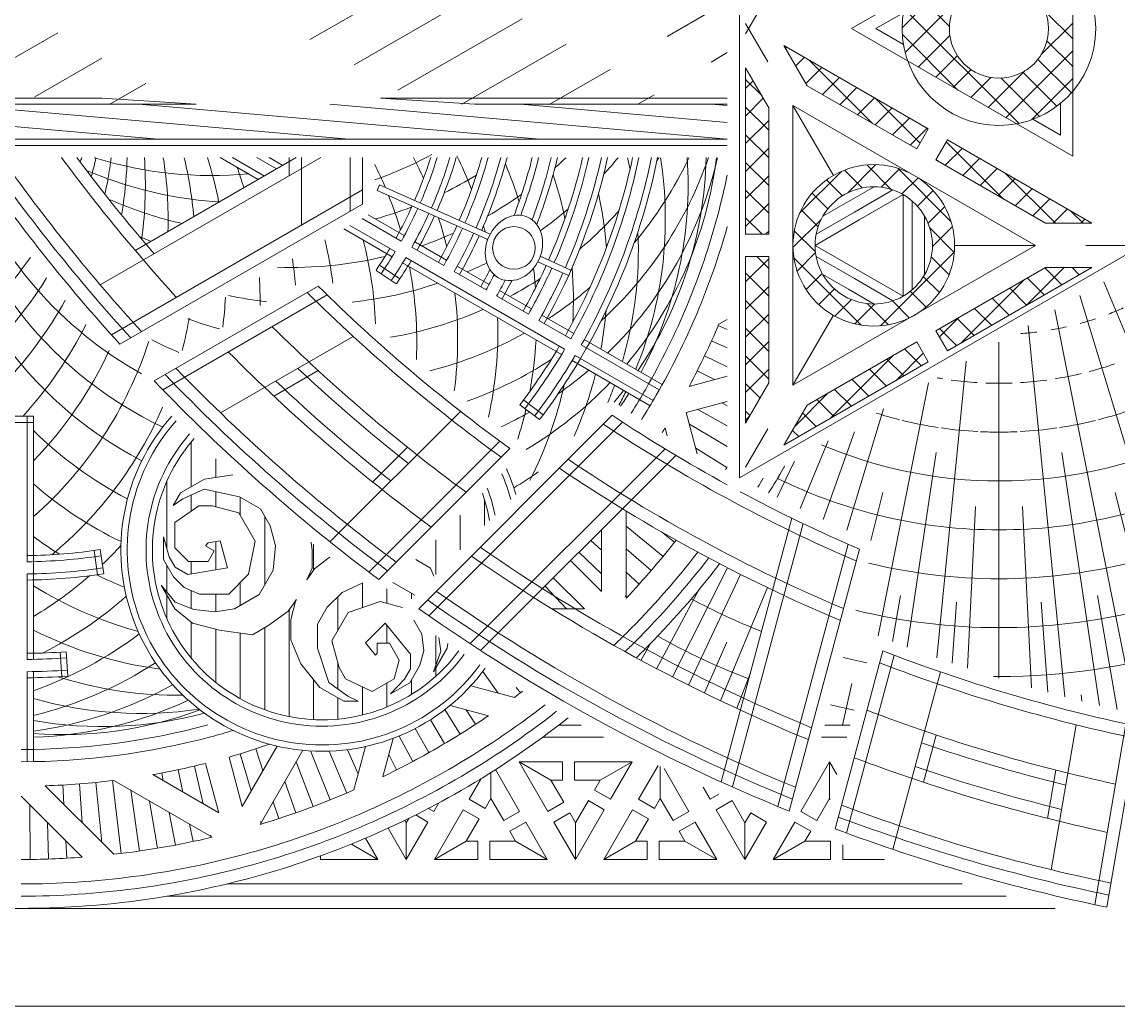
# Model space of a CAD drawing. Header units: inches. Extents: x -1.5 to 24.5, y -14.4 to 30.8.
# Drawn here: x 16.709 to 18.11, y 28.055 to 29.313 of the extents above; entities that cross this region are included whole.
import ezdxf

# ---------------------------------------------------------------- set-up
doc = ezdxf.new("R2010")
doc.units = ezdxf.units.IN
doc.header["$MEASUREMENT"] = 0
doc.layers.add('NOPLOT', color=5, linetype='Continuous', lineweight=5)

# ---------------------------------------------------------------- blocks, each defined once
blk = doc.blocks.new('Outline')
at = {"layer": 'NOPLOT', "color": 1}
for p, q in [((-1.0625, 2.5), (0, 2.5)), ((-1.25, 0), (-1.25, 2.3125))]:
    blk.add_line(p, q, dxfattribs=at)
blk.add_arc((-1.0625, 2.3125), 0.1875, 90, 180, dxfattribs=at)
blk = doc.blocks.new('BG')
at = {"layer": 'NOPLOT', "color": 5}
for p, q in [((-1.6528, 0.1341), (-1.234, 0.3076)), ((-1.6352, 0.1035), (-1.1801, 0.2416)), ((-1.0859, 0.2231), (-1.3831, 0.1486)), ((-1.6167, 0.0716), (-1.1008, 0.1742)), ((-1.1059, 0.1511), (-1.2517, 0.1258)), ((-1.1111, 0.1284), (-1.4346, 0.0804)), ((-1.1165, 0.1061), (-1.1246, 0.1051)), ((-1.597, 0.0374), (-1.1221, 0.0842)), ((-0.8515, 0.072), (-0.8515, 0)), ((-1.1278, 0.0626), (-1.2429, 0.0541)), ((-1.1337, 0.0414), (-1.3655, 0.03)), ((-1.5754, 0), (-1.1459, 0)), ((-0.8671, 0.0093), (-0.8671, 0)), ((-0.8671, -1.0632), (-0.8671, 0)), ((-0.8515, -1.4626), (-0.8515, 0)), ((-1.5512, -0.0419), (-1.1718, -0.0793)), ((-1.1586, -0.0402), (-1.3655, -0.03)), ((-1.1652, -0.0598), (-1.2429, -0.0541)), ((-0.8828, -0.9867), (-0.8828, -0.047)), ((-1.1856, -0.1173), (-1.4346, -0.0804)), ((-1.5234, -0.0901), (-1.1998, -0.1545)), ((-1.1926, -0.136), (-1.2517, -0.1258)), ((-1.4903, -0.1475), (-1.3351, -0.1946)), ((-1.3218, -0.164), (-1.3831, -0.1486)), ((-0.914, -0.1463), (-0.914, -0.1997)), ((-1.3487, -0.2246), (-1.4607, -0.1845)), ((-1.0859, -0.2), (-1.139, -0.1881)), ((-1.0859, -0.2225), (-1.0859, -0.1901)), ((-1.0703, -0.2267), (-1.0703, -0.1943)), ((-1.039, -0.2165), (-1.0226, -0.2071)), ((-0.914, -0.1997), (-0.9328, -0.1997)), ((-1.4494, -0.2183), (-1.3628, -0.2542)), ((-0.9755, -0.2532), (-1.039, -0.2165)), ((-0.9921, -0.2165), (-1.039, -0.2165)), ((-0.9921, -0.2165), (-0.9906, -0.2156)), ((-0.9637, -0.2329), (-0.9921, -0.2165)), ((-0.9374, -0.2153), (-0.9374, -0.2481)), ((-0.914, -0.2153), (-0.9374, -0.2153)), ((-0.914, -0.2153), (-0.914, -0.2887)), ((-0.9755, -0.2532), (-0.9637, -0.2329)), ((-0.9619, -0.261), (-0.9502, -0.2407)), ((-0.9374, -0.2481), (-0.9502, -0.2407)), ((-0.9374, -0.2481), (-0.914, -0.2887)), ((-1.3772, -0.2834), (-1.4235, -0.2615)), ((-0.914, -0.2887), (-0.9619, -0.261)), ((-1.2616, -0.2961), (-1.117, -0.356)), ((-0.9619, -0.2971), (-0.9736, -0.3174)), ((-0.914, -0.3248), (-0.9619, -0.2971)), ((-1.1073, -0.3353), (-1.1525, -0.3178)), ((-0.9609, -0.3248), (-0.9736, -0.3174)), ((-1.137, -0.397), (-1.2783, -0.3302)), ((-0.9893, -0.3412), (-0.9609, -0.3248)), ((-0.9776, -0.3614), (-0.914, -0.3248)), ((-0.9609, -0.3248), (-0.914, -0.3248)), ((-1.6046, -0.3473), (-1.5984, -0.3581)), ((-1.5919, -0.3473), (-1.5967, -0.3588)), ((-1.5682, -0.3473), (-1.5773, -0.3673)), ((-1.5441, -0.3473), (-1.558, -0.3763)), ((-1.519, -0.3961), (-1.5321, -0.3473)), ((-1.4857, -0.3998), (-1.4997, -0.3473)), ((-1.4943, -0.3473), (-1.4979, -0.3541)), ((-1.4685, -0.3473), (-1.4896, -0.3849)), ((-1.4421, -0.3473), (-1.4708, -0.3958)), ((-1.4152, -0.3478), (-1.44, -0.3876)), ((-1.1474, -0.4174), (-1.2869, -0.3471)), ((-1.1269, -0.3766), (-1.1918, -0.3478)), ((-0.9776, -0.3614), (-0.9893, -0.3412)), ((-1.5277, -0.3636), (-1.539, -0.3859)), ((-0.9911, -0.3693), (-0.9975, -0.3582)), ((-0.914, -0.3608), (-0.9619, -0.3885)), ((-0.9374, -0.4014), (-0.914, -0.3608)), ((-0.914, -0.4342), (-0.914, -0.3608)), ((-1.0066, -0.3782), (-0.9911, -0.3693)), ((-1.4857, -0.3998), (-1.4327, -0.3856)), ((-1.259, -0.3835), (-1.1579, -0.4376)), ((-0.9619, -0.3885), (-0.9502, -0.4088)), ((-1.5194, -0.3945), (-1.52, -0.3955)), ((-0.9755, -0.3963), (-1.0303, -0.428)), ((-0.9755, -0.3963), (-0.9637, -0.4166)), ((-0.9374, -0.4014), (-0.9502, -0.4088)), ((-0.9374, -0.4342), (-0.9374, -0.4014)), ((-1.3198, -0.4148), (-1.3328, -0.4313)), ((-0.9637, -0.4166), (-0.9921, -0.433)), ((-1.5789, -0.5301), (-1.5214, -0.4304)), ((-1.5721, -0.5339), (-1.5145, -0.4342)), ((-1.4657, -0.4268), (-1.4557, -0.4241)), ((-1.4641, -0.4264), (-1.4648, -0.4274)), ((-1.3016, -0.4294), (-1.3404, -0.4766)), ((-0.9921, -0.433), (-1.0328, -0.433)), ((-0.9921, -0.433), (-0.9794, -0.4404)), ((-0.914, -0.4342), (-0.9374, -0.4342)), ((-1.501, -0.442), (-1.5586, -0.5417)), ((-1.4943, -0.446), (-1.5519, -0.5457)), ((-1.2837, -0.4444), (-1.3114, -0.4766)), ((-1.1686, -0.4577), (-1.1902, -0.4455)), ((-1.0342, -0.4358), (-0.9911, -0.4607)), ((-0.9911, -0.4607), (-0.9794, -0.4404)), ((-0.9776, -0.4685), (-0.9658, -0.4482)), ((-0.9658, -0.4482), (-0.9374, -0.4646)), ((-1.2662, -0.4598), (-1.2813, -0.4766)), ((-0.9374, -0.4646), (-0.9374, -0.4498)), ((-0.914, -0.4498), (-0.9374, -0.4498)), ((-0.914, -0.5052), (-0.914, -0.4498)), ((-1.249, -0.4756), (-1.2512, -0.478)), ((-1.039, -0.5425), (-1.039, -0.4691)), ((-1.039, -0.4691), (-0.9911, -0.4968)), ((-1.0156, -0.5097), (-1.039, -0.4691)), ((-0.9776, -0.4685), (-0.914, -0.5052)), ((-0.9374, -0.4646), (-0.914, -0.5052)), ((-1.248, -0.4766), (-1.3595, -0.4766)), ((-0.9911, -0.4968), (-1.0028, -0.5171)), ((-1.2565, -0.5079), (-1.3361, -0.5079)), ((-1.3094, -0.5079), (-1.322, -0.5219)), ((-1.2793, -0.5079), (-1.3068, -0.5371)), ((-1.2963, -0.5477), (-1.2565, -0.5079)), ((-1.0703, -0.5834), (-1.0703, -0.5057)), ((-1.0156, -0.5425), (-1.0156, -0.5097)), ((-1.0156, -0.5097), (-1.0028, -0.5171)), ((-0.9776, -0.5046), (-0.9893, -0.5249)), ((-0.9776, -0.5046), (-0.914, -0.5413)), ((-1.5682, -0.5272), (-1.5547, -0.535)), ((-1.2742, -0.5698), (-1.2344, -0.5299)), ((-1.2344, -0.5299), (-1.2344, -0.5714)), ((-0.9893, -0.5249), (-0.9609, -0.5413)), ((-1.0859, -0.5627), (-1.0859, -0.5343)), ((-1.039, -0.5425), (-1.0156, -0.5425)), ((-0.9609, -0.5413), (-0.9736, -0.5486)), ((-0.914, -0.5413), (-0.9619, -0.5689)), ((-0.9609, -0.5413), (-0.914, -0.5413)), ((-1.6678, -0.5471), (-1.6854, -0.5865)), ((-1.5664, -0.5553), (-1.6836, -0.7583)), ((-1.6607, -0.5503), (-1.6783, -0.5897)), ((-1.5597, -0.5593), (-1.6769, -0.7623)), ((-1.2344, -0.5528), (-1.2636, -0.5803)), ((-1.039, -0.6134), (-1.039, -0.5581)), ((-1.039, -0.5581), (-1.0156, -0.5581)), ((-0.9872, -0.5564), (-1.0156, -0.5728)), ((-1.0156, -0.5728), (-1.0156, -0.5581)), ((-0.9755, -0.5767), (-0.9872, -0.5564)), ((-0.9619, -0.5689), (-0.9736, -0.5486)), ((-1.0156, -0.5728), (-1.039, -0.6134)), ((-1.5015, -0.6076), (-1.4828, -0.5826)), ((-1.4952, -0.6123), (-1.4765, -0.5873)), ((-0.9755, -0.5767), (-1.039, -0.6134)), ((-0.914, -0.5774), (-0.9619, -0.605)), ((-0.9374, -0.6179), (-0.914, -0.5774)), ((-0.914, -0.6507), (-0.914, -0.5774)), ((-1.1271, -0.6118), (-1.134, -0.617)), ((-0.9755, -0.6128), (-1.0289, -0.6437)), ((-0.9755, -0.6128), (-0.9637, -0.6331)), ((-0.9619, -0.605), (-0.9502, -0.6253)), ((-1.1361, -0.675), (-1.1213, -0.6195)), ((-0.9374, -0.6179), (-0.9502, -0.6253)), ((-0.9374, -0.6507), (-0.9374, -0.6179)), ((-1.1268, -0.6403), (-1.1542, -0.66)), ((-0.9637, -0.6331), (-0.9921, -0.6495)), ((-1.7138, -0.6504), (-1.7767, -0.7917)), ((-1.7067, -0.6536), (-1.7696, -0.7948)), ((-1.1109, -0.7016), (-1.0978, -0.6527)), ((-0.9921, -0.6495), (-1.0252, -0.6495)), ((-0.9921, -0.6495), (-0.9794, -0.6569)), ((-0.9911, -0.6772), (-0.9794, -0.6569)), ((-0.914, -0.6507), (-0.9374, -0.6507)), ((-1.0869, -0.6691), (-1.1054, -0.6812)), ((-1.0174, -0.662), (-0.9911, -0.6772)), ((-0.9776, -0.685), (-0.9658, -0.6647)), ((-0.9658, -0.6647), (-0.9374, -0.6811)), ((-0.9374, -0.6811), (-0.9374, -0.6664)), ((-0.914, -0.6664), (-0.9374, -0.6664)), ((-0.914, -0.7217), (-0.914, -0.6664)), ((-1.136, -0.6744), (-1.1361, -0.6745)), ((-0.9776, -0.685), (-0.914, -0.7217)), ((-0.9374, -0.6811), (-0.914, -0.7217)), ((-1.0744, -0.6887), (-1.1057, -0.7082)), ((-1.1802, -0.7133), (-1.1979, -0.716)), ((-1.1902, -0.7047), (-1.1841, -0.7056)), ((-1.1841, -0.7056), (-1.154, -0.723)), ((-1.154, -0.723), (-1.1802, -0.7133)), ((-1.0622, -0.7087), (-1.0927, -0.7267)), ((-1.2975, -0.7453), (-1.2867, -0.7265)), ((-1.2867, -0.7265), (-1.2764, -0.7223)), ((-0.9755, -0.7223), (-0.9863, -0.716)), ((-0.9755, -0.7223), (-0.9794, -0.7291)), ((-1.202, -0.7377), (-1.2201, -0.7482)), ((-1.1808, -0.7352), (-1.202, -0.7377)), ((-1.1623, -0.7402), (-1.1808, -0.7352)), ((-1.1401, -0.753), (-1.1623, -0.7402)), ((-1.0506, -0.7289), (-1.0814, -0.7462)), ((-0.9619, -0.7301), (-0.9709, -0.7456)), ((-0.914, -0.7578), (-0.9619, -0.7301)), ((-1.2519, -0.7467), (-1.2681, -0.7747)), ((-1.2162, -0.7845), (-1.1766, -0.7521)), ((-1.1766, -0.7521), (-1.1578, -0.7521)), ((-1.1578, -0.7521), (-1.1445, -0.7598)), ((-1.1257, -0.7779), (-1.1401, -0.753)), ((-1.0394, -0.7493), (-1.0719, -0.7667)), ((-0.9609, -0.7578), (-0.9665, -0.7545)), ((-1.7384, -0.8063), (-1.7118, -0.7602)), ((-1.7338, -0.8141), (-1.7049, -0.764)), ((-1.6739, -0.792), (-1.6565, -0.766)), ((-1.6674, -0.7963), (-1.65, -0.7704)), ((-1.2361, -0.7625), (-1.2437, -0.791)), ((-1.169, -0.7666), (-1.1908, -0.7792)), ((-1.1452, -0.773), (-1.169, -0.7666)), ((-1.1445, -0.7598), (-1.1257, -0.7779)), ((-1.0286, -0.77), (-1.0484, -0.78)), ((-0.964, -0.7596), (-0.9609, -0.7578)), ((-0.9609, -0.7578), (-0.914, -0.7578)), ((-0.954, -0.7809), (-0.914, -0.7578)), ((-1.6914, -0.7718), (-1.7248, -0.8297)), ((-1.6847, -0.7758), (-1.7203, -0.8375)), ((-1.191, -0.8097), (-1.2162, -0.7845)), ((-1.1908, -0.7792), (-1.1908, -0.7951)), ((-1.129, -0.8011), (-1.1452, -0.773)), ((-1.0688, -0.7746), (-1.0199, -0.7877)), ((-1.7696, -0.7948), (-1.7767, -0.7917)), ((-1.2437, -0.791), (-1.2299, -0.832)), ((-1.1751, -0.7972), (-1.191, -0.8097)), ((-1.1908, -0.7951), (-1.178, -0.7951)), ((-1.178, -0.7951), (-1.178, -0.7951)), ((-1.178, -0.7951), (-1.1751, -0.7972)), ((-1.1751, -0.7972), (-1.1751, -0.7972)), ((-1.1751, -0.7972), (-1.1751, -0.7972)), ((-0.914, -0.7939), (-0.9413, -0.8096)), ((-0.9337, -0.8279), (-0.914, -0.7939)), ((-0.914, -0.8672), (-0.914, -0.7939)), ((-1.1449, -0.8352), (-1.129, -0.8011)), ((-1.0584, -0.8097), (-1.0029, -0.8246)), ((-1.0578, -0.8099), (-1.0579, -0.81)), ((-1.2676, -0.8131), (-1.2556, -0.8398)), ((-1.1228, -0.8323), (-1.1164, -0.819)), ((-1.1164, -0.819), (-1.1164, -0.8376)), ((-1.0237, -0.819), (-1.0544, -0.8329)), ((-1.2556, -0.8398), (-1.2368, -0.8586)), ((-1.2299, -0.832), (-1.1938, -0.8528)), ((-1.1596, -0.8436), (-1.1449, -0.8352)), ((-1.1403, -0.8568), (-1.1228, -0.8323)), ((-1.1164, -0.8376), (-1.1341, -0.8683)), ((-0.999, -0.8335), (-1.0525, -0.8563)), ((-1.1938, -0.8528), (-1.1596, -0.8436)), ((-1.299, -0.8581), (-1.3005, -0.8555)), ((-1.2857, -0.875), (-1.299, -0.8581)), ((-1.2368, -0.8586), (-1.215, -0.8712)), ((-1.1843, -0.8712), (-1.1403, -0.8568)), ((-1.1341, -0.8683), (-1.1643, -0.8925)), ((-0.9901, -0.8551), (-1.0528, -0.8801)), ((-0.914, -0.8672), (-0.9186, -0.8672)), ((-1.3197, -0.8794), (-1.3091, -0.8779)), ((-1.3091, -0.8779), (-1.2864, -0.8779)), ((-1.2864, -0.8779), (-1.2715, -0.8847)), ((-1.2715, -0.8847), (-1.2857, -0.875)), ((-1.215, -0.8712), (-1.1843, -0.8712)), ((-0.9817, -0.8768), (-1.0389, -0.8983)), ((-1.1643, -0.8925), (-1.1947, -0.9052)), ((-0.9589, -0.9445), (-1.0536, -0.8898)), ((-1.2466, -0.8981), (-1.2317, -0.9086)), ((-1.2454, -0.8987), (-1.2466, -0.8981)), ((-1.2209, -0.9052), (-1.2454, -0.8987)), ((-1.2317, -0.9086), (-1.2136, -0.9332)), ((-1.1947, -0.9052), (-1.2209, -0.9052)), ((-0.9737, -0.8987), (-1.0138, -0.9128)), ((-1.8115, -0.933), (-1.8015, -0.9156)), ((-1.8115, -0.9486), (-1.797, -0.9235)), ((-1.315, -0.9247), (-1.3407, -0.9315)), ((-1.284, -0.9278), (-1.315, -0.9247)), ((-0.9819, -0.9673), (-1.0589, -0.9228)), ((-0.9663, -0.9208), (-0.9877, -0.9278)), ((-1.3407, -0.9315), (-1.3625, -0.9441)), ((-1.2527, -0.9458), (-1.284, -0.9278)), ((-1.2136, -0.9332), (-1.2013, -0.9544)), ((-1.788, -0.9391), (-1.8115, -0.9798)), ((-1.7835, -0.9469), (-1.8115, -0.9955)), ((-1.3625, -0.9441), (-1.3779, -0.9707)), ((-1.3211, -0.9509), (-1.3572, -0.9717)), ((-1.2787, -0.9594), (-1.3211, -0.9509)), ((-1.2346, -0.9773), (-1.2527, -0.9458)), ((-1.0277, -0.9409), (-1.0554, -0.9499)), ((-0.9593, -0.9431), (-0.9624, -0.944)), ((-1.2534, -0.9847), (-1.2787, -0.9594)), ((-1.2013, -0.9544), (-1.2071, -0.9963)), ((-1.0016, -0.9559), (-1.049, -0.9702)), ((-1.4005, -1.0156), (-1.406, -0.9794)), ((-1.3779, -0.9707), (-1.3874, -1.016)), ((-1.3572, -0.9717), (-1.3663, -1.0059)), ((-1.2307, -1.0022), (-1.2346, -0.9773)), ((-1.0449, -0.9842), (-0.9819, -0.9673)), ((-1.3213, -0.9956), (-1.2868, -0.9864)), ((-1.2868, -0.9864), (-1.2785, -1.0369)), ((-1.2534, -1.0221), (-1.2534, -0.9847)), ((-1.3663, -1.0059), (-1.3663, -1.0228)), ((-1.3191, -1.011), (-1.3213, -0.9956)), ((-1.3087, -1.0032), (-1.3151, -1.0142)), ((-1.2949, -1.0111), (-1.3087, -1.0032)), ((-1.2337, -1.0291), (-1.2307, -1.0022)), ((-1.2071, -0.9963), (-1.2163, -1.0308)), ((-1.0368, -1.0144), (-0.9738, -0.9975)), ((-0.9738, -0.9975), (-1.0225, -1.0818)), ((-0.9425, -1.0058), (-1.015, -1.1315)), ((-0.9421, -1.0072), (-0.9453, -1.0079)), ((-1.3827, -1.0463), (-1.4005, -1.0156)), ((-1.3874, -1.016), (-1.375, -1.0434)), ((-1.3663, -1.0228), (-1.3448, -1.0536)), ((-1.3151, -1.0142), (-1.3191, -1.011)), ((-1.3151, -1.0142), (-1.3151, -1.0142)), ((-1.3151, -1.0142), (-1.3151, -1.0142)), ((-1.3151, -1.0142), (-1.3151, -1.0142)), ((-1.2949, -1.0362), (-1.2949, -1.0111)), ((-1.2618, -1.0417), (-1.2534, -1.0221)), ((-0.9852, -1.0173), (-1.0334, -1.0286)), ((-1.3124, -1.0536), (-1.2949, -1.0362)), ((-1.2785, -1.0369), (-1.2879, -1.0532)), ((-1.2432, -1.0532), (-1.2337, -1.0291)), ((-1.2163, -1.0308), (-1.2345, -1.0537)), ((-0.937, -1.0299), (-0.9591, -1.0346)), ((-1.3666, -1.0556), (-1.3827, -1.0463)), ((-1.375, -1.0434), (-1.3666, -1.0556)), ((-1.2754, -1.0553), (-1.2618, -1.0417)), ((-1.0002, -1.0433), (-1.0288, -1.0494)), ((-1.3448, -1.0536), (-1.3124, -1.0536)), ((-1.3012, -1.0609), (-1.3264, -1.0681)), ((-1.2879, -1.0532), (-1.3012, -1.0609)), ((-1.2976, -1.0681), (-1.2754, -1.0553)), ((-1.2646, -1.071), (-1.2432, -1.0532)), ((-1.2345, -1.0537), (-1.2646, -1.071)), ((-0.9325, -1.0528), (-0.9742, -1.0607)), ((-1.3264, -1.0681), (-1.2976, -1.0681)), ((-1.0147, -1.0683), (-1.0246, -1.0702)), ((-0.9284, -1.0758), (-0.9887, -1.0858)), ((-1.0227, -1.0807), (-1.0217, -1.0805)), ((-0.9248, -1.0988), (-1.0027, -1.11)), ((-0.9217, -1.122), (-1.0148, -1.1333)), ((-1.0082, -1.2192), (-0.9206, -1.1316)), ((-1.3102, -1.149), (-1.2793, -1.1445)), ((-0.9358, -1.1468), (-1.0125, -1.1544)), ((-1.309, -1.1567), (-1.2781, -1.1522)), ((-0.9608, -1.1718), (-1.0106, -1.1756)), ((-0.9948, -1.25), (-0.9169, -1.1721)), ((-1.1796, -1.1925), (-1.1485, -1.1904)), ((-1.1791, -1.2003), (-1.1479, -1.1982)), ((-0.9845, -1.1955), (-1.0095, -1.1969)), ((-0.9156, -1.1917), (-0.9377, -1.1929)), ((-1.0071, -1.2181), (-1.0083, -1.2181)), ((-0.9146, -1.215), (-0.9614, -1.2165)), ((-1.2949, -1.2344), (-1.4807, -1.2344)), ((-1.4807, -1.2344), (-1.4807, -1.2656)), ((-1.2793, -1.2344), (-1.4807, -1.2344)), ((-1.2948, -1.2422), (-1.4807, -1.2422)), ((-1.4729, -1.2344), (-1.4729, -1.2656)), ((-1.1699, -1.2344), (-1.2793, -1.2344)), ((-1.1698, -1.2422), (-1.2792, -1.2422)), ((-1.0391, -1.2344), (-1.1543, -1.2344)), ((-1.039, -1.2422), (-1.1542, -1.2422)), ((-0.9141, -1.2383), (-0.9839, -1.2391))]:
    blk.add_line(p, q, dxfattribs=at)
at = {"layer": 'NOPLOT', "color": 5, "linetype": 'Continuous'}
for p, q in [((-1.3737, -0.6575), (-1.3411, -0.6575)), ((-1.3541, -0.6887), (-1.3099, -0.6887)), ((-1.3228, -0.72), (-1.2786, -0.72)), ((-1.2006, -0.72), (-1.1621, -0.72)), ((-1.1592, -0.72), (-1.1482, -0.72)), ((-1.2545, -0.7512), (-1.2474, -0.7512)), ((-1.1431, -0.7512), (-1.1248, -0.7512)), ((-1.2603, -0.7825), (-1.2414, -0.7825)), ((-1.2137, -0.7825), (-1.1908, -0.7825)), ((-1.1398, -0.7825), (-1.1089, -0.7825)), ((-1.2673, -0.8137), (-1.236, -0.8137)), ((-1.1349, -0.8137), (-1.0987, -0.8137)), ((-1.2504, -0.845), (-1.2073, -0.845)), ((-1.1647, -0.845), (-1.1318, -0.845)), ((-1.1206, -0.845), (-1.0935, -0.845)), ((-1.3171, -0.8762), (-1.2838, -0.8762)), ((-1.144, -0.8762), (-1.0929, -0.8762)), ((-1.2333, -0.9075), (-1.0968, -0.9075)), ((-1.3532, -0.9387), (-1.265, -0.9387)), ((-1.2104, -0.9387), (-1.1055, -0.9387)), ((-1.3774, -0.97), (-1.3542, -0.97)), ((-1.2681, -0.97), (-1.2388, -0.97)), ((-1.2035, -0.97), (-1.1196, -0.97)), ((-1.4262, -1.0012), (-1.4026, -1.0012)), ((-1.3843, -1.0012), (-1.3651, -1.0012)), ((-1.3205, -1.0012), (-1.2844, -1.0012)), ((-1.2534, -1.0012), (-1.2308, -1.0012)), ((-1.2084, -1.0012), (-1.1406, -1.0012)), ((-1.4482, -1.0325), (-1.3907, -1.0325)), ((-1.3799, -1.0325), (-1.3596, -1.0325)), ((-1.2949, -1.0325), (-1.2792, -1.0325)), ((-1.2578, -1.0325), (-1.2351, -1.0325)), ((-1.2177, -1.0325), (-1.1714, -1.0325)), ((-1.3976, -1.0637), (-1.3112, -1.0637)), ((-1.29, -1.0637), (-1.2559, -1.0637)), ((-1.252, -1.0637), (-1.222, -1.0637))]:
    blk.add_line(p, q, dxfattribs=at)
at = {"layer": 'NOPLOT', "color": 5}
for points in [[(-1.6102, -0.5842), (-1.5867, -0.5436)], [(-1.6034, -0.5881), (-1.5799, -0.5475)], [(-1.6414, -0.6384), (-1.618, -0.5978)], [(-1.6346, -0.6422), (-1.6112, -0.6016)], [(-1.6727, -0.6925), (-1.6492, -0.6519)], [(-1.6659, -0.6963), (-1.6424, -0.6557)], [(-1.704, -0.7467), (-1.6805, -0.7061)], [(-1.6971, -0.7504), (-1.6737, -0.7098)]]:
    blk.add_lwpolyline(points, dxfattribs=at)
blk.add_circle((-1.696, -0.62), 0.0273, dxfattribs=at)
for centre, radius, start, end in [((-1.9765, 0), 0.766, 0, 27.4788), ((-1.9765, 0), 0.7035, 0, 26.7562), ((-1.9765, 0), 0.641, 0, 26.2095), ((-1.9765, 0), 0.5785, 0, 25.8917), ((-1.9765, 0), 0.8285, 0, 17.0067), ((-1.9765, 0), 0.516, 14.2723, 19.4777), ((-1.9765, 0), 0.391, 21.0063, 23.9937), ((-1.9765, 0), 0.4535, 14.7502, 18.9998), ((-1.9765, 0), 0.391, 15.3813, 18.3687), ((-1.9765, 0), 0.516, 8.6473, 13.8527), ((-1.9765, 0), 0.4535, 9.1252, 13.3748), ((-1.9765, 0), 0.391, 9.7563, 12.7437), ((-1.9765, 0), 0.516, 3.0223, 8.2277), ((-1.9765, 0), 0.4535, 3.5002, 7.7498), ((-1.9765, 0), 0.391, 4.1313, 7.1187), ((-1.9765, 0), 0.4535, 0, 2.1248), ((-1.9765, 0), 0.516, 0, 2.6027), ((-1.9765, 0), 0.4535, 357.8752, 360), ((-1.9765, 0), 0.516, 357.3973, 360), ((-1.9765, 0), 0.5785, 336.9019, 360), ((-1.9765, 0), 0.641, 333.7905, 360), ((-1.9765, 0), 0.7035, 346.2727, 360), ((-1.9765, 0), 0.766, 346.1689, 360), ((-1.9765, 0), 0.8285, 359.5125, 360), ((-1.9765, 0), 0.4535, 352.2502, 356.4998), ((-1.9765, 0), 0.516, 351.7723, 356.9777), ((-1.9765, 0), 0.4535, 349.9924, 350.8748), ((-1.9765, 0), 0.516, 346.1473, 351.3527), ((-1.9765, 0), 0.516, 342.3129, 345.7277), ((-1.9765, 0), 0.8285, 346.0807, 348.2435), ((-1.9765, 0), 0.891, 346.0048, 348.0158), ((-1.9765, -1.25), 1.125, 60, 60.1967), ((-1.9765, -1.25), 1.125, 58.1484, 60), ((-1.9765, -1.25), 1.1094, 58.0854, 58.7797), ((-1.9765, 0), 0.8285, 331.6585, 338.5025), ((-1.9765, 0), 0.891, 330.6811, 338.96), ((-1.9765, -1.25), 0.9219, 75, 78.2807), ((-1.9765, -1.25), 0.9375, 60, 74.3304), ((-1.9765, -1.25), 1.0625, 57.9253, 58.1639), ((-1.9242, -0.8528), 0.5057, 44.2004, 77.1201), ((-1.8728, -0.8631), 0.5057, 49.9712, 83.0346), ((-1.9765, -1.25), 0.9219, 60, 75), ((-1.9765, -1.25), 0.9687, 61.8197, 67.0275), ((-1.9765, -1.25), 1.125, 45, 52.5302), ((-1.9765, -0.8494), 0.5057, 42.3774, 70.9548), ((-1.8232, -0.8799), 0.5057, 55.842, 88.674), ((-1.9765, -1.25), 1.1094, 45, 52.3922), ((-1.9765, -1.25), 1.0938, 45, 52.2567), ((-2.0288, -0.8528), 0.5057, 49.8774, 64.5501), ((-1.7762, -0.9031), 0.5057, 61.7708, 94.0025), ((-1.9765, -1.25), 1.0625, 46.711, 51.993), ((-1.7326, -0.9322), 0.5057, 67.7186, 98.9727), ((-1.9765, -1.25), 0.9687, 57.7557, 58.1803), ((-2.0802, -0.8631), 0.5057, 57.3774, 57.9027), ((-1.9765, -1.25), 0.8302, 60.5392, 78.536), ((-1.9765, -1.25), 0.8224, 60.5443, 78.4256), ((-1.9765, -1.25), 0.9375, 57.7519, 60), ((-1.9765, -1.25), 0.8068, 60.5549, 78.1983), ((-1.6932, -0.9667), 0.5057, 73.6473, 92.6226), ((-1.9765, -1.25), 0.9219, 57.7614, 60), ((-1.9765, -1.25), 1.125, 44.3391, 45), ((-1.9765, -1.25), 0.7989, 60.5603, 78.0812), ((-1.6932, -0.9667), 0.5057, 101.7464, 103.5254), ((-1.7762, -0.9031), 0.5057, 56.0208, 58.2292), ((-1.9765, -1.25), 1.1094, 44.0936, 45), ((-2.1298, -0.8799), 0.5057, 47.809, 50.9876), ((-2.0802, -0.8631), 0.5057, 40.309, 48.2536), ((-1.8232, -0.8799), 0.5057, 50.1203, 52.2814), ((-1.7326, -0.9322), 0.5057, 61.9667, 64.158), ((-1.9765, -1.25), 1.0938, 43.8473, 45), ((-1.9765, -1.25), 0.7677, 60.5831, 77.5884), ((-1.6587, -1.0061), 0.5057, 94.2464, 102.191), ((-1.6587, -1.0061), 0.5057, 79.5162, 85.1226), ((-1.8728, -0.8631), 0.5057, 30.7438, 46.3527), ((-1.6932, -0.9667), 0.5057, 67.3517, 70.0288), ((-1.9765, -1.25), 0.7599, 66.2945, 77.4587), ((-1.6587, -1.0061), 0.5057, 66.3074, 75.7996), ((-1.9765, -1.25), 0.7443, 66.3007, 77.191), ((-1.9765, -1.25), 0.7364, 66.3039, 77.0528), ((-2.0288, -0.8528), 0.5057, 33.1678, 40.7536), ((-1.9242, -0.8528), 0.5057, 34.8774, 40.4838), ((-1.6296, -1.0497), 0.5057, 86.7464, 94.691), ((-1.9765, -1.25), 0.8224, 52.9639, 59.4557), ((-1.9765, -1.25), 0.8302, 52.9664, 59.4608), ((-2.1768, -0.9031), 0.5057, 41.5529, 43.7445), ((-1.6296, -1.0497), 0.5057, 101.8518, 108.4471), ((-2.1298, -0.8799), 0.5057, 35.4751, 40.6482), ((-1.9765, -1.25), 0.7599, 60.5891, 65.7055), ((-1.9765, -1.25), 0.8068, 52.9586, 59.4451), ((-1.6296, -1.0497), 0.5057, 62.8502, 77.6226), ((-1.9765, -1.25), 1.125, 30, 38.424), ((-1.9765, -1.25), 0.7052, 69.1804, 76.4684), ((-1.9765, -1.25), 0.6974, 69.471, 76.3139), ((-1.9765, -1.25), 0.7443, 60.6014, 65.6993), ((-1.9765, -1.25), 0.7989, 52.9559, 59.4397), ((-1.9765, -0.8494), 0.5057, 19.6033, 33.2536), ((-1.9765, -1.25), 1.1094, 30, 38.0999), ((-1.9765, -1.25), 0.6818, 69.491, 75.9939), ((-1.9765, -1.25), 0.7364, 60.6078, 65.6961), ((-2.0802, -0.8631), 0.5057, 28.0424, 33.1482), ((-1.9765, -1.25), 1.0938, 30, 37.7726), ((-1.9765, -1.25), 0.6739, 69.2171, 75.8281), ((-1.6064, -1.0967), 0.5057, 94.3518, 97.2359), ((-1.6064, -1.0967), 0.5057, 79.2464, 86.8322), ((-1.9242, -0.8528), 0.5057, 25.3293, 29.9704), ((-1.8232, -0.8799), 0.5057, 30.8995, 35.1208), ((-1.6064, -1.0967), 0.5057, 107.1125, 112.9395), ((-2.1768, -0.9031), 0.5057, 29.5605, 35.3875), ((-2.0288, -0.8528), 0.5057, 14.3281, 29.1241), ((-1.6064, -1.0967), 0.5057, 72.1786, 76.6374), ((-1.9765, -1.25), 1.0625, 36.3972, 37.1077), ((-1.9765, -1.25), 0.6427, 66.3482, 75.1235), ((-1.9765, -1.25), 0.7052, 60.6348, 62.8196), ((-1.6064, -1.0967), 0.5057, 67.5504, 67.5761), ((-1.3098, -0.8651), 0.2574, 106.042, 113.729), ((-1.3098, -0.8651), 0.2494, 105.0141, 113.0077), ((-1.9765, -1.25), 0.6349, 66.3525, 74.9362), ((-1.9765, -1.25), 0.6974, 60.6419, 62.529), ((-1.5896, -1.1463), 0.5057, 77.417, 91.9576), ((-1.3098, -0.8651), 0.2253, 101.4039, 110.5055), ((-1.9765, -1.25), 0.6193, 66.3614, 74.5467), ((-1.5896, -1.1463), 0.5057, 104.5651, 105.4395), ((-1.5896, -1.1463), 0.5057, 103.2348, 103.4417), ((-2.1298, -0.8799), 0.5057, 23.3005, 26.4429), ((-1.9765, -1.25), 0.6739, 60.6642, 62.7829), ((-1.9765, -1.25), 0.6818, 60.6566, 62.509), ((-1.3098, -0.8651), 0.2574, 228.3968, 54.0695), ((-1.3098, -0.8651), 0.2172, 99.9823, 109.5349), ((-1.9765, -1.25), 1.0625, 30, 34.2069), ((-1.9765, -1.25), 0.6114, 66.366, 74.3442), ((-2.2204, -0.9322), 0.5057, 26.1776, 31.5068), ((-1.9765, -1.25), 0.6349, 60.7051, 65.6475), ((-1.9765, -1.25), 0.6427, 60.6965, 65.6518), ((-2.0802, -0.8631), 0.5057, 9.7217, 23.7655), ((-1.3098, -0.8651), 0.2494, 228.5041, 53.9622), ((-1.5896, -1.1463), 0.5057, 110.9932, 116.3224), ((-1.9765, -1.25), 0.6193, 60.7229, 65.6386), ((-1.3098, -0.8651), 0.2253, 228.83, 53.6364), ((-1.9765, -1.25), 0.5802, 66.3858, 73.4775), ((-1.9765, -1.25), 0.6114, 60.7321, 65.634), ((-2.1768, -0.9031), 0.5057, 19.0658, 24.0068), ((-1.5793, -1.1977), 0.5057, 82.4986, 96.6995), ((-1.3098, -0.8651), 0.2172, 228.9402, 53.5262), ((-1.9765, -1.25), 1.1094, 15, 30), ((-1.9765, -1.25), 1.125, 15, 30), ((-1.9765, -1.25), 0.5724, 66.391, 73.2454), ((-1.5793, -1.1977), 0.5057, 103.4932, 107.8946), ((-1.9765, -1.25), 1.0938, 15, 30), ((-2.2598, -0.9667), 0.5057, 19.4907, 28.5352), ((-1.9765, -1.25), 0.5568, 66.402, 72.7607), ((-1.9765, -1.25), 0.5489, 66.4077, 72.5075), ((-1.9765, -1.25), 0.5802, 60.7715, 65.6142), ((-2.1298, -0.8799), 0.5057, 6.009, 18.7444), ((-1.9765, -1.25), 1.0625, 25.7931, 30), ((-1.5793, -1.1977), 0.5057, 113.9648, 117.3315), ((-1.9765, -1.25), 0.5724, 60.7821, 65.609), ((-1.9765, -1.25), 0.5489, 60.8155, 65.5923), ((-2.2204, -0.9322), 0.5057, 15.4907, 21.0352), ((-1.9765, -1.25), 0.5568, 60.804, 65.598), ((-1.9765, -1.25), 0.5802, 55.7574, 59.2285), ((-1.5759, -1.25), 0.5057, 87.4368, 100.9342), ((-1.5759, -1.25), 0.5057, 106.4648, 111.7263), ((-1.9765, -1.25), 0.5724, 55.7521, 59.2179), ((-1.5759, -1.25), 0.5057, 113.0092, 116.6395), ((-1.9765, -1.25), 0.5489, 55.7354, 59.1845), ((-1.9765, -1.25), 0.5568, 55.7411, 59.196), ((-2.1768, -0.9031), 0.5057, 357.8479, 13.5352), ((-1.5793, -1.3023), 0.5057, 92.2479, 104.5093), ((-1.9765, -1.25), 1.0625, 16.711, 23.6028), ((-1.5896, -1.3537), 0.5057, 96.9497, 103.3546), ((-1.6064, -1.4033), 0.5057, 94.7759, 98.6319), ((-2.1298, -0.8799), 0.5057, 348.0074, 353.6134), ((-1.9765, -1.25), 0.9687, 15.9242, 19.1403), ((-1.6296, -1.4503), 0.5057, 89.1812, 93.2227), ((-2.2943, -1.0061), 0.5057, 342.9519, 5.2786), ((-1.6296, -1.4503), 0.5057, 106.4544, 109.5816), ((-1.9765, -1.25), 1.1094, 0, 15), ((-1.9765, -1.25), 1.125, 0, 15), ((-1.9765, -1.25), 0.9375, 15, 16.795), ((-1.9765, -1.25), 1.0938, 0, 15), ((-1.6587, -1.4939), 0.5057, 82.752, 87.0802), ((-1.6587, -1.4939), 0.5057, 100.9034, 107.59), ((-2.2598, -0.9667), 0.5057, 340.072, 356.6553), ((-2.0802, -0.8631), 0.5057, 340.072, 344.7), ((-1.9765, -1.25), 0.9375, 0, 15), ((-1.9765, -1.25), 1.0625, 6.3972, 13.289), ((-1.6064, -1.0967), 0.5057, 344.2004, 8.423), ((-1.5793, -1.1977), 0.5057, 355.842, 20.3896), ((-1.5896, -1.1463), 0.5057, 349.9712, 14.965), ((-1.9765, -1.25), 0.9219, 0, 15), ((-1.9765, -1.25), 0.9687, 9.9961, 14.0758), ((-1.6932, -1.5333), 0.5057, 94.8309, 103.5254), ((-1.6932, -1.5333), 0.5057, 79.928, 80.0892), ((-2.0802, -0.8631), 0.5057, 339.9108, 340.072), ((-1.6932, -1.5333), 0.5057, 75.3, 79.928), ((-1.5759, -1.25), 0.5057, 1.7708, 24.9932), ((-2.2204, -0.9322), 0.5057, 338.2374, 347.201), ((-2.0288, -0.8528), 0.5057, 332.9198, 337.248), ((-1.6296, -1.0497), 0.5057, 342.3774, 0.7327), ((-1.7326, -1.5678), 0.5057, 88.2019, 98.9727), ((-1.5793, -1.3023), 0.5057, 7.7186, 29.1005), ((-1.9242, -0.8528), 0.5057, 282.8799, 334.703), ((-1.6932, -1.5333), 0.5057, 39.6125, 66.6014), ((-1.6587, -1.0061), 0.5057, 333.1678, 352.4496), ((-1.5896, -1.3537), 0.5057, 13.6473, 33.0021), ((-1.7762, -1.5969), 0.5057, 82.3945, 94.0025), ((-2.1768, -0.9031), 0.5057, 337.6055, 339.0748), ((-1.7326, -1.5678), 0.5057, 41.2556, 71.9926), ((-1.8728, -0.8631), 0.5057, 276.9654, 332.5906), ((-1.9765, -0.8494), 0.5057, 290.9694, 330.8188), ((-2.1768, -0.9031), 0.5057, 337.3038, 337.6055), ((-1.7762, -1.5969), 0.5057, 82.1928, 82.3945), ((-1.6932, -0.9667), 0.5057, 328.0424, 344.6627), ((-1.6064, -1.4033), 0.5057, 19.5162, 36.9863), ((-1.8232, -1.6201), 0.5057, 81.7626, 88.674), ((-2.2204, -0.9322), 0.5057, 336.2485, 338.2374), ((-1.8232, -1.6201), 0.5057, 80.4673, 81.7626), ((-1.8232, -0.8799), 0.5057, 315.4907, 332.4078), ((-1.7326, -0.9322), 0.5057, 334.0529, 338.4263), ((-1.6296, -1.4503), 0.5057, 26.7464, 41.4452), ((-1.8728, -1.6369), 0.5057, 79.928, 83.0346), ((-1.7762, -0.9031), 0.5057, 319.0658, 334.3083), ((-1.6587, -1.4939), 0.5057, 43.4262, 47.2672), ((-1.9765, -1.25), 0.9687, 1.8197, 7.0275), ((-2.2598, -0.9667), 0.5057, 336.8406, 340.072), ((-1.8728, -1.6369), 0.5057, 77.8168, 79.928), ((-1.7762, -1.5969), 0.5057, 45.8067, 65.2895), ((-1.9765, -1.25), 0.6739, 0.6642, 8.6194), ((-1.9765, -1.25), 0.6818, 0.6566, 8.6156), ((-1.9765, -1.25), 0.6974, 0.6419, 8.6082), ((-1.9765, -1.25), 0.7052, 0.6348, 8.6047), ((-1.9242, -1.6472), 0.5057, 77.0481, 77.1201), ((-2.2943, -1.0061), 0.5057, 342.714, 342.9519), ((-1.9242, -1.6472), 0.5057, 74.3801, 77.0481), ((-1.6587, -1.4939), 0.5057, 30.8759, 40.9471), ((-1.9765, -1.6506), 0.5057, 70.3009, 70.9548), ((-1.8232, -1.6201), 0.5057, 47.3643, 63.5826), ((-1.9765, -1.25), 1.0625, 0, 4.2069), ((-1.9765, -1.25), 0.8224, 0.5443, 4.1188), ((-1.9765, -1.25), 0.8302, 0.5392, 4.1163), ((-1.8728, -1.6369), 0.5057, 31.4648, 61.2045), ((-1.7326, -0.9322), 0.5057, 323.3005, 327.8875), ((-1.9765, -1.25), 0.7989, 0.5603, 4.1268), ((-1.9765, -1.25), 0.8068, 0.5549, 4.1241), ((-1.9242, -1.6472), 0.5057, 23.9648, 58.1994), ((-1.9765, -1.6506), 0.5057, 23.0092, 54.6229)]:
    blk.add_arc(centre, radius, start, end, dxfattribs=at)
at = {"layer": 'NOPLOT', "color": 5, "extrusion": (0, 0, -1)}
blk.add_ellipse((-1.696, -0.62), major_axis=(0.0393, -0.0175), ratio=0.818187, dxfattribs=at)

msp = doc.modelspace()

# ---------------------------------------------------------------- linework, layer by layer
at = {"layer": 'NOPLOT'}
for p, q in [((17.6263, 29.8794), (17.6263, 28.7303)), ((18.0523, 29.4682), (17.7694, 29.3048)), ((18.0523, 29.4682), (17.7694, 29.3048)), ((18.0523, 29.1415), (18.0523, 29.4682)), ((18.0523, 29.1415), (18.0523, 29.4682)), ((17.6624, 29.3472), (17.6341, 29.2982)), ((17.6624, 29.3472), (17.6341, 29.2982)), ((17.8359, 29.3252), (17.8007, 29.3048)), ((17.6263, 28.7303), (18.6215, 29.3048)), ((17.6624, 29.2624), (17.6341, 29.3115)), ((17.6624, 29.2624), (17.6341, 29.3115)), ((17.7694, 29.3048), (18.0523, 29.1415)), ((17.7694, 29.3048), (18.0523, 29.1415)), ((17.8007, 29.3048), (17.8359, 29.2845)), ((17.7128, 29.2318), (17.6832, 29.2832)), ((17.6637, 29.2035), (17.6341, 29.2548)), ((16.2928, 29.2159), (16.8112, 29.2159)), ((16.9317, 29.2081), (16.2928, 29.2081)), ((16.8112, 29.2159), (16.9317, 29.2081)), ((17.288, 29.2081), (17.1675, 29.2159)), ((17.1675, 29.2159), (17.6107, 29.2159)), ((17.6107, 29.2081), (17.288, 29.2081)), ((17.6947, 29.2066), (17.7463, 29.1171)), ((18.0367, 29.1685), (18.0367, 29.2093)), ((17.8677, 29.1766), (17.8529, 29.151)), ((18.0014, 29.1889), (18.0367, 29.1685)), ((17.6107, 29.1633), (16.2928, 29.1633)), ((17.8922, 29.1625), (17.8774, 29.1368)), ((17.6107, 29.1554), (16.2928, 29.1554)), ((17.0909, 29.1398), (16.8091, 28.9771)), ((17.0597, 29.1398), (16.8538, 29.021)), ((17.0506, 29.1398), (17.0506, 29.1165)), ((17.0663, 29.1398), (17.0663, 29.0534)), ((17.1288, 29.1398), (17.1288, 29.0714)), ((17.1444, 29.0985), (16.8234, 28.9132)), ((17.7656, 29.0837), (17.7983, 29.1026)), ((17.7734, 29.0702), (17.8225, 29.0985)), ((17.7792, 29.0601), (17.8355, 29.0926)), ((17.8355, 29.0276), (17.8355, 29.0926)), ((17.7656, 29.0837), (17.7329, 29.0649)), ((17.8472, 29.0276), (17.8472, 29.0843)), ((17.7734, 29.0702), (17.7244, 29.0419)), ((17.8628, 29.0276), (17.8628, 29.0654)), ((17.7792, 29.0601), (17.723, 29.0276)), ((18.0174, 29.056), (18.0767, 29.056)), ((17.6341, 29.0418), (17.6637, 29.0418)), ((17.7792, 28.9952), (17.723, 29.0276)), ((17.8355, 29.0276), (17.8355, 28.9627)), ((17.8472, 29.0276), (17.8472, 28.971)), ((17.8628, 29.0276), (17.8628, 28.9899)), ((18.0046, 29.0276), (17.9013, 29.0276)), ((18.0691, 29.0276), (18.1257, 29.0276)), ((18.0691, 29.0276), (18.1257, 29.0276)), ((17.6341, 29.0135), (17.6637, 29.0135)), ((17.7734, 28.9851), (17.7244, 29.0134)), ((17.7792, 28.9952), (17.8355, 28.9627)), ((18.0174, 28.9993), (18.0767, 28.9993)), ((17.7656, 28.9715), (17.7329, 28.9904)), ((17.7734, 28.9851), (17.8225, 28.9567)), ((17.7656, 28.9715), (17.7983, 28.9526)), ((17.6947, 28.8487), (17.7463, 28.9382)), ((17.8922, 28.8928), (17.8774, 28.9185)), ((17.8677, 28.8786), (17.8529, 28.9043)), ((17.6637, 28.8517), (17.6341, 28.8004)), ((17.2697, 28.8153), (17.1028, 28.6485)), ((17.7128, 28.8234), (17.6832, 28.7721)), ((17.4768, 28.8015), (17.2292, 28.5539)), ((17.6624, 28.7928), (17.6341, 28.7438)), ((17.6624, 28.7928), (17.6341, 28.7438)), ((17.3199, 28.7772), (17.1525, 28.6098)), ((17.2017, 28.7695), (17.1573, 28.725)), ((17.5311, 28.7674), (17.2819, 28.5183)), ((17.5449, 28.7591), (17.2953, 28.5095)), ((17.6932, 28.6788), (17.6029, 28.3415)), ((17.7076, 28.6719), (17.6173, 28.3351)), ((17.7652, 28.6455), (17.6753, 28.3102)), ((17.8242, 28.5034), (17.7632, 28.276)), ((17.8832, 28.4821), (17.8224, 28.2552)), ((17.8777, 28.4014), (17.8615, 28.341))]:
    msp.add_line(p, q, dxfattribs=at)
at = {"layer": 'NOPLOT', "linetype": 'Continuous'}
for p, q in [((17.8343, 29.3058), (17.9205, 29.392)), ((17.0772, 29.2909), (17.2358, 29.3825)), ((17.1335, 29.2584), (17.2921, 29.35)), ((17.8381, 29.2743), (17.9102, 29.3464)), ((17.8507, 29.3518), (17.8947, 29.3077)), ((17.5337, 29.2946), (17.6107, 29.3391)), ((17.8369, 29.3302), (17.9834, 29.1837)), ((17.1897, 29.2259), (17.3483, 29.3175)), ((18.0177, 29.3262), (18.0523, 29.2916)), ((18.0117, 29.2711), (18.0523, 29.3118)), ((16.669, 29.2501), (16.7548, 29.2996)), ((17.8345, 29.2973), (17.9055, 29.2262)), ((17.8547, 29.2556), (17.8953, 29.2961)), ((18.0194, 29.2891), (18.0523, 29.2562)), ((17.2713, 29.2081), (17.4046, 29.285)), ((17.5899, 29.2621), (17.6107, 29.2741)), ((17.6853, 29.2795), (17.6868, 29.2811)), ((17.9668, 29.1909), (18.0523, 29.2764)), ((16.7253, 29.2176), (16.8111, 29.2671)), ((17.6982, 29.2571), (17.7092, 29.2681)), ((17.7155, 29.2645), (17.7965, 29.1835)), ((17.8771, 29.2426), (17.9049, 29.2703)), ((18.0077, 29.2655), (18.0506, 29.2226)), ((17.3838, 29.2081), (17.4608, 29.2526)), ((17.7111, 29.2347), (17.7316, 29.2552)), ((17.8996, 29.2297), (17.9223, 29.2525)), ((17.9444, 29.2038), (17.9917, 29.2512)), ((17.9885, 29.2493), (18.0321, 29.2057)), ((16.8213, 29.2081), (16.8673, 29.2346)), ((17.6341, 29.2398), (17.6547, 29.2193)), ((17.6341, 29.2284), (17.6438, 29.2381)), ((17.7128, 29.2319), (17.7128, 29.2318)), ((17.7323, 29.2206), (17.754, 29.2422)), ((17.922, 29.2167), (17.9475, 29.2423)), ((17.9609, 29.2415), (18.01, 29.1925)), ((17.9995, 29.1882), (18.0523, 29.241)), ((17.4963, 29.2081), (17.5171, 29.2201)), ((17.7548, 29.2076), (17.7764, 29.2293)), ((16.3709, 29.2081), (16.8833, 29.1633)), ((16.6148, 29.2081), (17.1271, 29.1633)), ((16.8586, 29.2081), (17.3709, 29.1633)), ((17.1024, 29.2081), (17.6107, 29.1636)), ((17.3462, 29.2081), (17.6107, 29.1849)), ((17.59, 29.2081), (17.6107, 29.2063)), ((17.6341, 29.193), (17.6567, 29.2157)), ((17.6341, 29.2045), (17.6637, 29.1748)), ((17.7772, 29.1947), (17.7989, 29.2164)), ((17.7992, 29.2162), (17.8571, 29.1583)), ((17.7996, 29.1817), (17.8213, 29.2034)), ((17.822, 29.1688), (17.8437, 29.1905)), ((17.6341, 29.1577), (17.6637, 29.1873)), ((17.8444, 29.1559), (17.8661, 29.1775)), ((17.6341, 29.1691), (17.6637, 29.1395)), ((17.6341, 29.1223), (17.6637, 29.152)), ((17.8892, 29.13), (17.9109, 29.1517)), ((17.8907, 29.16), (17.9638, 29.0869)), ((17.6341, 29.1337), (17.6637, 29.1041)), ((17.8778, 29.1376), (17.8801, 29.1352)), ((17.9117, 29.117), (17.9333, 29.1387)), ((17.7032, 29.0687), (17.757, 29.1224)), ((17.7604, 29.1239), (17.7831, 29.1011)), ((17.7647, 29.0948), (17.8008, 29.1309)), ((17.7891, 29.1306), (17.8204, 29.0992)), ((17.8073, 29.1021), (17.8308, 29.1256)), ((17.8287, 29.1263), (17.8966, 29.0583)), ((17.9341, 29.1041), (17.9558, 29.1258)), ((17.9665, 29.1196), (18.0301, 29.056)), ((17.6341, 29.087), (17.6637, 29.1166)), ((17.7375, 29.1114), (17.7579, 29.091)), ((17.834, 29.0934), (17.8546, 29.114)), ((17.9565, 29.0911), (17.9782, 29.1128)), ((17.6341, 29.0984), (17.6637, 29.0688)), ((17.7192, 29.0944), (17.7393, 29.0743)), ((17.8537, 29.0778), (17.8738, 29.0978)), ((17.9789, 29.0782), (18.0006, 29.0999)), ((17.6341, 29.0516), (17.6637, 29.0812)), ((17.8674, 29.0561), (17.8886, 29.0773)), ((18.0013, 29.0653), (18.023, 29.087)), ((17.7052, 29.073), (17.7269, 29.0513)), ((18.0274, 29.056), (18.0454, 29.074)), ((18.0501, 29.0713), (18.0655, 29.056)), ((17.6341, 29.063), (17.6554, 29.0418)), ((17.6947, 29.0249), (17.7308, 29.0609)), ((17.8696, 29.0501), (17.9009, 29.0187)), ((17.873, 29.0263), (17.8984, 29.0518)), ((18.0627, 29.056), (18.0678, 29.0611)), ((17.6596, 29.0418), (17.6637, 29.0459)), ((17.6964, 29.0464), (17.7235, 29.0194)), ((17.6341, 28.9809), (17.6637, 29.0105)), ((17.6483, 29.0135), (17.6637, 28.9981)), ((17.6959, 29.0115), (17.7819, 28.9256)), ((17.7, 28.9948), (17.7236, 29.0184)), ((17.8067, 28.9247), (17.9009, 29.0189)), ((17.8715, 29.0128), (17.8942, 28.99)), ((17.9933, 28.9512), (18.0414, 28.9993)), ((18.0166, 28.9988), (18.0382, 28.9771)), ((18.0514, 28.9993), (18.0607, 28.9901)), ((17.6341, 28.9923), (17.6637, 28.9627)), ((17.7116, 28.971), (17.7322, 28.9916)), ((17.8614, 28.9875), (17.8818, 28.9672)), ((17.9096, 28.9029), (17.9906, 28.9838)), ((17.9941, 28.9859), (18.0158, 28.9642)), ((17.6341, 28.9456), (17.6637, 28.9752)), ((17.7278, 28.9519), (17.7478, 28.9719)), ((17.8446, 28.9689), (17.8648, 28.9488)), ((17.9717, 28.9729), (17.9934, 28.9512)), ((17.6341, 28.957), (17.6637, 28.9273)), ((17.7483, 28.937), (17.7695, 28.9583)), ((17.7738, 28.9272), (17.7993, 28.9527)), ((17.7897, 28.9531), (17.8168, 28.9261)), ((17.8217, 28.9565), (17.8434, 28.9348)), ((17.9493, 28.96), (17.971, 28.9383)), ((17.6341, 28.9102), (17.6637, 28.9398)), ((17.9269, 28.947), (17.9486, 28.9254)), ((17.8819, 28.9105), (17.9069, 28.9355)), ((17.9045, 28.9341), (17.9262, 28.9124)), ((17.6341, 28.9216), (17.6637, 28.892)), ((17.8821, 28.9212), (17.9038, 28.8995)), ((17.6341, 28.8748), (17.6637, 28.9045)), ((17.8372, 28.8953), (17.8589, 28.8736)), ((17.6341, 28.8863), (17.6637, 28.8566)), ((17.7423, 28.8063), (17.8233, 28.8872)), ((17.8148, 28.8823), (17.8365, 28.8606)), ((17.826, 28.8546), (17.8612, 28.8898)), ((17.6341, 28.8395), (17.6637, 28.8691)), ((17.7924, 28.8694), (17.8141, 28.8477)), ((17.77, 28.8565), (17.7917, 28.8348)), ((17.6341, 28.8509), (17.6526, 28.8324)), ((17.7476, 28.8435), (17.7693, 28.8218)), ((17.6973, 28.7966), (17.7396, 28.8389)), ((17.7252, 28.8306), (17.7469, 28.8089)), ((17.6341, 28.8155), (17.6397, 28.81)), ((17.707, 28.8134), (17.7244, 28.7959)), ((17.6341, 28.8041), (17.6392, 28.8092)), ((17.6941, 28.791), (17.702, 28.783))]:
    msp.add_line(p, q, dxfattribs=at)
at = {"layer": 'NOPLOT'}
for points in [[(17.8677, 29.1766), (17.6832, 29.2832)], [(17.6341, 29.0418), (17.6341, 29.2548)], [(17.7128, 29.2318), (17.8529, 29.151)], [(17.6637, 29.2035), (17.6637, 29.0418)], [(17.6947, 29.2066), (17.8497, 29.1171)], [(17.6947, 29.2066), (17.6947, 29.0276)], [(17.8922, 29.1625), (18.0767, 29.056)], [(18.0174, 29.056), (17.8774, 29.1368)], [(18.0046, 29.0276), (17.8497, 29.1171)], [(17.6947, 28.8487), (17.6947, 29.0276)], [(18.0046, 29.0276), (17.8497, 28.9382)], [(17.6341, 29.0135), (17.6341, 28.8004)], [(17.6637, 28.8517), (17.6637, 29.0135)], [(18.0174, 28.9993), (17.8774, 28.9185)], [(17.8922, 28.8928), (18.0767, 28.9993)], [(17.0992, 28.9642), (16.8891, 28.8428)], [(17.6947, 28.8487), (17.8497, 28.9382)], [(17.1325, 28.9112), (16.9629, 28.8133)], [(17.7128, 28.8234), (17.8529, 28.9043)], [(17.0878, 28.8674), (17.0312, 28.8347)], [(17.8677, 28.8786), (17.6832, 28.7721)], [(18.0248, 28.2292), (18.0567, 28.4145)], [(18.0806, 28.1845), (18.1203, 28.4157)], [(18.0202, 28.2948), (18.0309, 28.3565)]]:
    msp.add_lwpolyline(points, dxfattribs=at)
for points in [[(17.1444, 29.1398), (17.1444, 29.0805), (16.8341, 28.9013, -0.032542), (16.6444, 29.1398)], [(17.627, 28.7126, 0.021182), (17.7797, 28.6392), (17.6899, 28.3042, -0.057767), (17.2163, 28.563), (17.4635, 28.8103, 0.021497), (17.6107, 28.7215)]]:
    msp.add_lwpolyline(points, format="xyb", dxfattribs=at)
for points in [[(17.3327, 28.7679, -0.038126), (17.0876, 28.9755), (16.8779, 28.8544, 0.040977), (17.1651, 28.6003)], [(18.0959, 28.1813), (18.1356, 28.4124, -0.040372), (17.8095, 28.509), (17.7485, 28.2814, 0.038618)]]:
    msp.add_lwpolyline(points, format="xyb", close=True, dxfattribs=at)
for radius in [0.1238, 0.0634, 0.0634]:
    msp.add_circle((17.958, 29.3048), radius, dxfattribs=at)
for centre, radius, start, end in [((18.5695, 30.4767), 2.3281, 215.0457, 222.3171), ((18.5695, 30.4767), 2.3125, 215.3177, 222.4016), ((18.5695, 30.4767), 2.25, 216.4533, 222.3442), ((18.5695, 30.4767), 2.2344, 216.7499, 220.7957), ((17.798, 29.0276), 0.1033, 60, 120), ((17.798, 29.0276), 0.1033, 120, 180), ((17.798, 29.0276), 0.1033, 360, 60), ((17.798, 29.0276), 0.075, 120, 180), ((17.798, 29.0276), 0.075, 60, 120), ((17.798, 29.0276), 0.075, 360, 60), ((17.798, 29.0276), 0.1033, 180, 240), ((17.798, 29.0276), 0.075, 180, 240), ((17.798, 29.0276), 0.075, 300, 0), ((17.798, 29.0276), 0.1033, 300, 0), ((18.5695, 30.4767), 2.125, 225.2556, 234.0374), ((17.798, 29.0276), 0.075, 240, 300), ((17.798, 29.0276), 0.1033, 240, 300), ((18.5695, 30.4767), 2.1875, 225.2333, 233.7772), ((18.5695, 30.4767), 2.25, 224.8003, 233.5315), ((18.5695, 30.4767), 2.3125, 223.9922, 233.2993), ((18.5695, 30.4767), 2.2031, 226.8134, 231.6641), ((18.5695, 30.4767), 2.3281, 223.8964, 233.2432), ((18.5695, 30.4767), 2.2344, 226.5714, 231.5705), ((18.5695, 30.4767), 2.0156, 236.3389, 246.8056), ((18.5695, 30.4767), 2.0937, 235.9105, 247.1133), ((18.5695, 30.4767), 2.0781, 235.9935, 247.0536), ((18.5695, 30.4767), 2.25, 235.1445, 247.6641), ((18.5695, 30.4767), 2.2344, 235.2162, 247.6126), ((18.5695, 30.4767), 2.3281, 234.8006, 247.9116), ((18.5695, 30.4767), 2.3125, 234.8675, 247.8634), ((18.5695, 30.4767), 2.125, 248.9276, 258.1456), ((18.5695, 30.4767), 2.1875, 249.1017, 257.7963), ((18.5695, 30.4767), 2.2031, 251.1829, 256.1856), ((18.5695, 30.4767), 2.25, 249.2661, 257.8645), ((18.5695, 30.4767), 2.2344, 251.2363, 256.2426), ((18.5695, 30.4767), 2.3125, 249.4216, 258.3165), ((18.5695, 30.4767), 2.3281, 249.4592, 258.3295)]:
    msp.add_arc(centre, radius, start, end, dxfattribs=at)

# ---------------------------------------------------------------- block references
at = {"color": 1, "xscale": -1}
for rotation in [90, 270]:
    msp.add_blockref('Outline', (17.958, 29.3048), dxfattribs=dict(at, rotation=rotation))
at = {"color": 1}
for rotation in [270, 89.99999999999999]:
    msp.add_blockref('Outline', (17.958, 29.3048), dxfattribs=dict(at, rotation=rotation))
at = {"layer": 'NOPLOT', "rotation": 270}
msp.add_blockref('BG', (17.958, 27.3283), dxfattribs=at)

doc.saveas('drawing.dxf')
